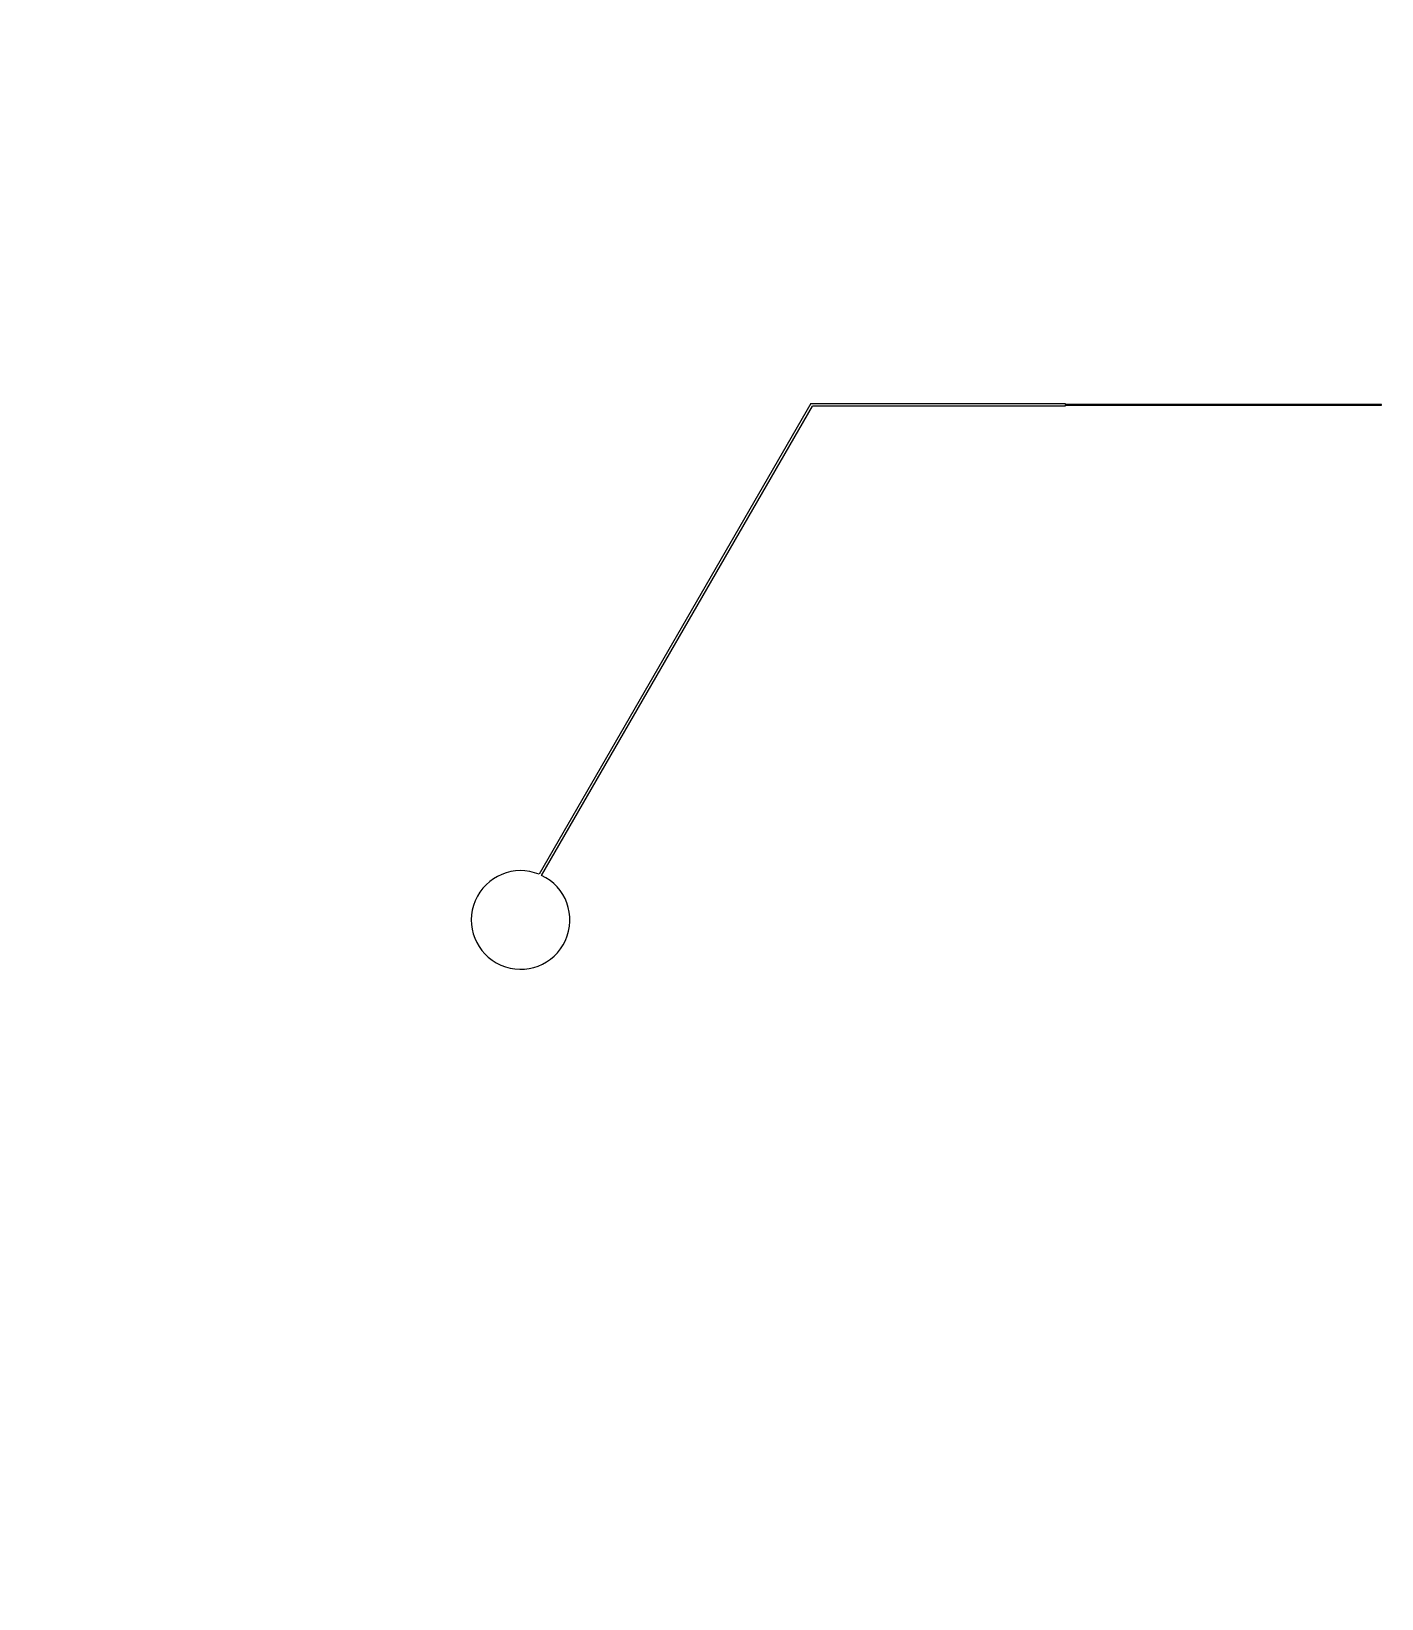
# Model space of a CAD drawing. Header units: inches. Extents: x 0 to 114300, y 0 to 114300.
# Drawn here: x 50904 to 56244, y 35428 to 41625 of the extents above; entities that cross this region are included whole.
import ezdxf

# ---------------------------------------------------------------- set-up
doc = ezdxf.new("R2010")
doc.units = ezdxf.units.IN
doc.header["$MEASUREMENT"] = 0

msp = doc.modelspace()

# ---------------------------------------------------------------- hatches: boundary and pattern name
h = msp.add_hatch()
h.set_pattern_fill('ANSI31', color=256, scale=100)
h.set_pattern_definition([(45, (-3636.992, -6350), (-8.8388348, 8.8388348), [])])
h.paths.add_polyline_path([(114300, 0), (0, 0), (0, 114300), (114300, 114300)])
edge = h.paths.add_edge_path(flags=16)
edge.add_arc((57150, 57150), 50800, 288.35844, 529.79531, ccw=False)
edge.add_line((73150, 8935.5), (41150, 8935.5))
edge.add_arc((57150, 57150), 50800, 190.20469, 251.64156, ccw=False)
edge.add_arc((57150, 57150), 50800, 169.79531, 190.20469, ccw=False)

# ---------------------------------------------------------------- linework, layer by layer
for p, q in [((53987.2, 40153), (52912.5, 38291.7)), ((52921.8, 38287.6), (53993, 40143)), ((53987.2, 40153), (54992.9, 40153)), ((54992.9, 40143), (53993, 40143)), ((54992.9, 40153), (54992.9, 40149.5)), ((54995.9, 40149.5), (54992.9, 40149.5)), ((54992.9, 40146.5), (54995.9, 40146.5)), ((54992.9, 40146.5), (54992.9, 40143)), ((54995.9, 40146.5), (54995.9, 40149.5))]:
    msp.add_line(p, q)
for points in [[(54999.9, 40146.5), (54999.9, 40149.5), (54996.9, 40149.5), (54996.9, 40146.5)], [(55003.9, 40146.5), (55003.9, 40149.5), (55000.9, 40149.5), (55000.9, 40146.5)], [(55007.9, 40146.5), (55007.9, 40149.5), (55004.9, 40149.5), (55004.9, 40146.5)], [(55011.9, 40146.5), (55011.9, 40149.5), (55008.9, 40149.5), (55008.9, 40146.5)], [(55015.9, 40146.5), (55015.9, 40149.5), (55012.9, 40149.5), (55012.9, 40146.5)], [(55019.9, 40146.5), (55019.9, 40149.5), (55016.9, 40149.5), (55016.9, 40146.5)], [(55023.9, 40146.5), (55023.9, 40149.5), (55020.9, 40149.5), (55020.9, 40146.5)], [(55027.9, 40146.5), (55027.9, 40149.5), (55024.9, 40149.5), (55024.9, 40146.5)], [(55031.9, 40146.5), (55031.9, 40149.5), (55028.9, 40149.5), (55028.9, 40146.5)], [(55035.9, 40146.5), (55035.9, 40149.5), (55032.9, 40149.5), (55032.9, 40146.5)], [(55039.9, 40146.5), (55039.9, 40149.5), (55036.9, 40149.5), (55036.9, 40146.5)], [(55043.9, 40146.5), (55043.9, 40149.5), (55040.9, 40149.5), (55040.9, 40146.5)], [(55047.9, 40146.5), (55047.9, 40149.5), (55044.9, 40149.5), (55044.9, 40146.5)], [(55051.9, 40146.5), (55051.9, 40149.5), (55048.9, 40149.5), (55048.9, 40146.5)], [(55055.9, 40146.5), (55055.9, 40149.5), (55052.9, 40149.5), (55052.9, 40146.5)], [(55059.9, 40146.5), (55059.9, 40149.5), (55056.9, 40149.5), (55056.9, 40146.5)], [(55063.9, 40146.5), (55063.9, 40149.5), (55060.9, 40149.5), (55060.9, 40146.5)], [(55067.9, 40146.5), (55067.9, 40149.5), (55064.9, 40149.5), (55064.9, 40146.5)], [(55071.9, 40146.5), (55071.9, 40149.5), (55068.9, 40149.5), (55068.9, 40146.5)], [(55075.9, 40146.5), (55075.9, 40149.5), (55072.9, 40149.5), (55072.9, 40146.5)], [(55079.9, 40146.5), (55079.9, 40149.5), (55076.9, 40149.5), (55076.9, 40146.5)], [(55083.9, 40146.5), (55083.9, 40149.5), (55080.9, 40149.5), (55080.9, 40146.5)], [(55087.9, 40146.5), (55087.9, 40149.5), (55084.9, 40149.5), (55084.9, 40146.5)], [(55091.9, 40146.5), (55091.9, 40149.5), (55088.9, 40149.5), (55088.9, 40146.5)], [(55095.9, 40146.5), (55095.9, 40149.5), (55092.9, 40149.5), (55092.9, 40146.5)], [(55099.9, 40146.5), (55099.9, 40149.5), (55096.9, 40149.5), (55096.9, 40146.5)], [(55103.9, 40146.5), (55103.9, 40149.5), (55100.9, 40149.5), (55100.9, 40146.5)], [(55107.9, 40146.5), (55107.9, 40149.5), (55104.9, 40149.5), (55104.9, 40146.5)], [(55111.9, 40146.5), (55111.9, 40149.5), (55108.9, 40149.5), (55108.9, 40146.5)], [(55115.9, 40146.5), (55115.9, 40149.5), (55112.9, 40149.5), (55112.9, 40146.5)], [(55119.9, 40146.5), (55119.9, 40149.5), (55116.9, 40149.5), (55116.9, 40146.5)], [(55123.9, 40146.5), (55123.9, 40149.5), (55120.9, 40149.5), (55120.9, 40146.5)], [(55127.9, 40146.5), (55127.9, 40149.5), (55124.9, 40149.5), (55124.9, 40146.5)], [(55131.9, 40146.5), (55131.9, 40149.5), (55128.9, 40149.5), (55128.9, 40146.5)], [(55135.9, 40146.5), (55135.9, 40149.5), (55132.9, 40149.5), (55132.9, 40146.5)], [(55139.9, 40146.5), (55139.9, 40149.5), (55136.9, 40149.5), (55136.9, 40146.5)], [(55143.9, 40146.5), (55143.9, 40149.5), (55140.9, 40149.5), (55140.9, 40146.5)], [(55147.9, 40146.5), (55147.9, 40149.5), (55144.9, 40149.5), (55144.9, 40146.5)], [(55151.9, 40146.5), (55151.9, 40149.5), (55148.9, 40149.5), (55148.9, 40146.5)], [(55155.9, 40146.5), (55155.9, 40149.5), (55152.9, 40149.5), (55152.9, 40146.5)], [(55159.9, 40146.5), (55159.9, 40149.5), (55156.9, 40149.5), (55156.9, 40146.5)], [(55163.9, 40146.5), (55163.9, 40149.5), (55160.9, 40149.5), (55160.9, 40146.5)], [(55167.9, 40146.5), (55167.9, 40149.5), (55164.9, 40149.5), (55164.9, 40146.5)], [(55171.9, 40146.5), (55171.9, 40149.5), (55168.9, 40149.5), (55168.9, 40146.5)], [(55175.9, 40146.5), (55175.9, 40149.5), (55172.9, 40149.5), (55172.9, 40146.5)], [(55179.9, 40146.5), (55179.9, 40149.5), (55176.9, 40149.5), (55176.9, 40146.5)], [(55183.9, 40146.5), (55183.9, 40149.5), (55180.9, 40149.5), (55180.9, 40146.5)], [(55187.9, 40146.5), (55187.9, 40149.5), (55184.9, 40149.5), (55184.9, 40146.5)], [(55191.9, 40146.5), (55191.9, 40149.5), (55188.9, 40149.5), (55188.9, 40146.5)], [(55195.9, 40146.5), (55195.9, 40149.5), (55192.9, 40149.5), (55192.9, 40146.5)], [(55199.9, 40146.5), (55199.9, 40149.5), (55196.9, 40149.5), (55196.9, 40146.5)], [(55203.9, 40146.5), (55203.9, 40149.5), (55200.9, 40149.5), (55200.9, 40146.5)], [(55207.9, 40146.5), (55207.9, 40149.5), (55204.9, 40149.5), (55204.9, 40146.5)], [(55211.9, 40146.5), (55211.9, 40149.5), (55208.9, 40149.5), (55208.9, 40146.5)], [(55215.9, 40146.5), (55215.9, 40149.5), (55212.9, 40149.5), (55212.9, 40146.5)], [(55219.9, 40146.5), (55219.9, 40149.5), (55216.9, 40149.5), (55216.9, 40146.5)], [(55223.9, 40146.5), (55223.9, 40149.5), (55220.9, 40149.5), (55220.9, 40146.5)], [(55227.9, 40146.5), (55227.9, 40149.5), (55224.9, 40149.5), (55224.9, 40146.5)], [(55231.9, 40146.5), (55231.9, 40149.5), (55228.9, 40149.5), (55228.9, 40146.5)], [(55235.9, 40146.5), (55235.9, 40149.5), (55232.9, 40149.5), (55232.9, 40146.5)], [(55239.9, 40146.5), (55239.9, 40149.5), (55236.9, 40149.5), (55236.9, 40146.5)], [(55243.9, 40146.5), (55243.9, 40149.5), (55240.9, 40149.5), (55240.9, 40146.5)], [(55247.9, 40146.5), (55247.9, 40149.5), (55244.9, 40149.5), (55244.9, 40146.5)], [(55251.9, 40146.5), (55251.9, 40149.5), (55248.9, 40149.5), (55248.9, 40146.5)], [(55255.9, 40146.5), (55255.9, 40149.5), (55252.9, 40149.5), (55252.9, 40146.5)], [(55259.9, 40146.5), (55259.9, 40149.5), (55256.9, 40149.5), (55256.9, 40146.5)], [(55263.9, 40146.5), (55263.9, 40149.5), (55260.9, 40149.5), (55260.9, 40146.5)], [(55267.9, 40146.5), (55267.9, 40149.5), (55264.9, 40149.5), (55264.9, 40146.5)], [(55271.9, 40146.5), (55271.9, 40149.5), (55268.9, 40149.5), (55268.9, 40146.5)], [(55275.9, 40146.5), (55275.9, 40149.5), (55272.9, 40149.5), (55272.9, 40146.5)], [(55279.9, 40146.5), (55279.9, 40149.5), (55276.9, 40149.5), (55276.9, 40146.5)], [(55283.9, 40146.5), (55283.9, 40149.5), (55280.9, 40149.5), (55280.9, 40146.5)], [(55287.9, 40146.5), (55287.9, 40149.5), (55284.9, 40149.5), (55284.9, 40146.5)], [(55291.9, 40146.5), (55291.9, 40149.5), (55288.9, 40149.5), (55288.9, 40146.5)], [(55295.9, 40146.5), (55295.9, 40149.5), (55292.9, 40149.5), (55292.9, 40146.5)], [(55299.9, 40146.5), (55299.9, 40149.5), (55296.9, 40149.5), (55296.9, 40146.5)], [(55303.9, 40146.5), (55303.9, 40149.5), (55300.9, 40149.5), (55300.9, 40146.5)], [(55307.9, 40146.5), (55307.9, 40149.5), (55304.9, 40149.5), (55304.9, 40146.5)], [(55311.9, 40146.5), (55311.9, 40149.5), (55308.9, 40149.5), (55308.9, 40146.5)], [(55315.9, 40146.5), (55315.9, 40149.5), (55312.9, 40149.5), (55312.9, 40146.5)], [(55319.9, 40146.5), (55319.9, 40149.5), (55316.9, 40149.5), (55316.9, 40146.5)], [(55323.9, 40146.5), (55323.9, 40149.5), (55320.9, 40149.5), (55320.9, 40146.5)], [(55327.9, 40146.5), (55327.9, 40149.5), (55324.9, 40149.5), (55324.9, 40146.5)], [(55331.9, 40146.5), (55331.9, 40149.5), (55328.9, 40149.5), (55328.9, 40146.5)], [(55335.9, 40146.5), (55335.9, 40149.5), (55332.9, 40149.5), (55332.9, 40146.5)], [(55339.9, 40146.5), (55339.9, 40149.5), (55336.9, 40149.5), (55336.9, 40146.5)], [(55343.9, 40146.5), (55343.9, 40149.5), (55340.9, 40149.5), (55340.9, 40146.5)], [(55347.9, 40146.5), (55347.9, 40149.5), (55344.9, 40149.5), (55344.9, 40146.5)], [(55351.9, 40146.5), (55351.9, 40149.5), (55348.9, 40149.5), (55348.9, 40146.5)], [(55355.9, 40146.5), (55355.9, 40149.5), (55352.9, 40149.5), (55352.9, 40146.5)], [(55359.9, 40146.5), (55359.9, 40149.5), (55356.9, 40149.5), (55356.9, 40146.5)], [(55363.9, 40146.5), (55363.9, 40149.5), (55360.9, 40149.5), (55360.9, 40146.5)], [(55367.9, 40146.5), (55367.9, 40149.5), (55364.9, 40149.5), (55364.9, 40146.5)], [(55371.9, 40146.5), (55371.9, 40149.5), (55368.9, 40149.5), (55368.9, 40146.5)], [(55375.9, 40146.5), (55375.9, 40149.5), (55372.9, 40149.5), (55372.9, 40146.5)], [(55379.9, 40146.5), (55379.9, 40149.5), (55376.9, 40149.5), (55376.9, 40146.5)], [(55383.9, 40146.5), (55383.9, 40149.5), (55380.9, 40149.5), (55380.9, 40146.5)], [(55387.9, 40146.5), (55387.9, 40149.5), (55384.9, 40149.5), (55384.9, 40146.5)], [(55391.9, 40146.5), (55391.9, 40149.5), (55388.9, 40149.5), (55388.9, 40146.5)], [(55395.9, 40146.5), (55395.9, 40149.5), (55392.9, 40149.5), (55392.9, 40146.5)], [(55399.9, 40146.5), (55399.9, 40149.5), (55396.9, 40149.5), (55396.9, 40146.5)], [(55403.9, 40146.5), (55403.9, 40149.5), (55400.9, 40149.5), (55400.9, 40146.5)], [(55407.9, 40146.5), (55407.9, 40149.5), (55404.9, 40149.5), (55404.9, 40146.5)], [(55411.9, 40146.5), (55411.9, 40149.5), (55408.9, 40149.5), (55408.9, 40146.5)], [(55415.9, 40146.5), (55415.9, 40149.5), (55412.9, 40149.5), (55412.9, 40146.5)], [(55419.9, 40146.5), (55419.9, 40149.5), (55416.9, 40149.5), (55416.9, 40146.5)], [(55423.9, 40146.5), (55423.9, 40149.5), (55420.9, 40149.5), (55420.9, 40146.5)], [(55427.9, 40146.5), (55427.9, 40149.5), (55424.9, 40149.5), (55424.9, 40146.5)], [(55431.9, 40146.5), (55431.9, 40149.5), (55428.9, 40149.5), (55428.9, 40146.5)], [(55435.9, 40146.5), (55435.9, 40149.5), (55432.9, 40149.5), (55432.9, 40146.5)], [(55439.9, 40146.5), (55439.9, 40149.5), (55436.9, 40149.5), (55436.9, 40146.5)], [(55443.9, 40146.5), (55443.9, 40149.5), (55440.9, 40149.5), (55440.9, 40146.5)], [(55447.9, 40146.5), (55447.9, 40149.5), (55444.9, 40149.5), (55444.9, 40146.5)], [(55451.9, 40146.5), (55451.9, 40149.5), (55448.9, 40149.5), (55448.9, 40146.5)], [(55455.9, 40146.5), (55455.9, 40149.5), (55452.9, 40149.5), (55452.9, 40146.5)], [(55459.9, 40146.5), (55459.9, 40149.5), (55456.9, 40149.5), (55456.9, 40146.5)], [(55463.9, 40146.5), (55463.9, 40149.5), (55460.9, 40149.5), (55460.9, 40146.5)], [(55467.9, 40146.5), (55467.9, 40149.5), (55464.9, 40149.5), (55464.9, 40146.5)], [(55471.9, 40146.5), (55471.9, 40149.5), (55468.9, 40149.5), (55468.9, 40146.5)], [(55475.9, 40146.5), (55475.9, 40149.5), (55472.9, 40149.5), (55472.9, 40146.5)], [(55479.9, 40146.5), (55479.9, 40149.5), (55476.9, 40149.5), (55476.9, 40146.5)], [(55483.9, 40146.5), (55483.9, 40149.5), (55480.9, 40149.5), (55480.9, 40146.5)], [(55487.9, 40146.5), (55487.9, 40149.5), (55484.9, 40149.5), (55484.9, 40146.5)], [(55491.9, 40146.5), (55491.9, 40149.5), (55488.9, 40149.5), (55488.9, 40146.5)], [(55495.9, 40146.5), (55495.9, 40149.5), (55492.9, 40149.5), (55492.9, 40146.5)], [(55499.9, 40146.5), (55499.9, 40149.5), (55496.9, 40149.5), (55496.9, 40146.5)], [(55503.9, 40146.5), (55503.9, 40149.5), (55500.9, 40149.5), (55500.9, 40146.5)], [(55507.9, 40146.5), (55507.9, 40149.5), (55504.9, 40149.5), (55504.9, 40146.5)], [(55511.9, 40146.5), (55511.9, 40149.5), (55508.9, 40149.5), (55508.9, 40146.5)], [(55515.9, 40146.5), (55515.9, 40149.5), (55512.9, 40149.5), (55512.9, 40146.5)], [(55519.9, 40146.5), (55519.9, 40149.5), (55516.9, 40149.5), (55516.9, 40146.5)], [(55523.9, 40146.5), (55523.9, 40149.5), (55520.9, 40149.5), (55520.9, 40146.5)], [(55527.9, 40146.5), (55527.9, 40149.5), (55524.9, 40149.5), (55524.9, 40146.5)], [(55531.9, 40146.5), (55531.9, 40149.5), (55528.9, 40149.5), (55528.9, 40146.5)], [(55535.9, 40146.5), (55535.9, 40149.5), (55532.9, 40149.5), (55532.9, 40146.5)], [(55539.9, 40146.5), (55539.9, 40149.5), (55536.9, 40149.5), (55536.9, 40146.5)], [(55543.9, 40146.5), (55543.9, 40149.5), (55540.9, 40149.5), (55540.9, 40146.5)], [(55547.9, 40146.5), (55547.9, 40149.5), (55544.9, 40149.5), (55544.9, 40146.5)], [(55551.9, 40146.5), (55551.9, 40149.5), (55548.9, 40149.5), (55548.9, 40146.5)], [(55555.9, 40146.5), (55555.9, 40149.5), (55552.9, 40149.5), (55552.9, 40146.5)], [(55559.9, 40146.5), (55559.9, 40149.5), (55556.9, 40149.5), (55556.9, 40146.5)], [(55563.9, 40146.5), (55563.9, 40149.5), (55560.9, 40149.5), (55560.9, 40146.5)], [(55567.9, 40146.5), (55567.9, 40149.5), (55564.9, 40149.5), (55564.9, 40146.5)], [(55571.9, 40146.5), (55571.9, 40149.5), (55568.9, 40149.5), (55568.9, 40146.5)], [(55575.9, 40146.5), (55575.9, 40149.5), (55572.9, 40149.5), (55572.9, 40146.5)], [(55579.9, 40146.5), (55579.9, 40149.5), (55576.9, 40149.5), (55576.9, 40146.5)], [(55583.9, 40146.5), (55583.9, 40149.5), (55580.9, 40149.5), (55580.9, 40146.5)], [(55587.9, 40146.5), (55587.9, 40149.5), (55584.9, 40149.5), (55584.9, 40146.5)], [(55591.9, 40146.5), (55591.9, 40149.5), (55588.9, 40149.5), (55588.9, 40146.5)], [(55595.9, 40146.5), (55595.9, 40149.5), (55592.9, 40149.5), (55592.9, 40146.5)], [(55599.9, 40146.5), (55599.9, 40149.5), (55596.9, 40149.5), (55596.9, 40146.5)], [(55603.9, 40146.5), (55603.9, 40149.5), (55600.9, 40149.5), (55600.9, 40146.5)], [(55607.9, 40146.5), (55607.9, 40149.5), (55604.9, 40149.5), (55604.9, 40146.5)], [(55611.9, 40146.5), (55611.9, 40149.5), (55608.9, 40149.5), (55608.9, 40146.5)], [(55615.9, 40146.5), (55615.9, 40149.5), (55612.9, 40149.5), (55612.9, 40146.5)], [(55619.9, 40146.5), (55619.9, 40149.5), (55616.9, 40149.5), (55616.9, 40146.5)], [(55623.9, 40146.5), (55623.9, 40149.5), (55620.9, 40149.5), (55620.9, 40146.5)], [(55627.9, 40146.5), (55627.9, 40149.5), (55624.9, 40149.5), (55624.9, 40146.5)], [(55631.9, 40146.5), (55631.9, 40149.5), (55628.9, 40149.5), (55628.9, 40146.5)], [(55635.9, 40146.5), (55635.9, 40149.5), (55632.9, 40149.5), (55632.9, 40146.5)], [(55639.9, 40146.5), (55639.9, 40149.5), (55636.9, 40149.5), (55636.9, 40146.5)], [(55643.9, 40146.5), (55643.9, 40149.5), (55640.9, 40149.5), (55640.9, 40146.5)], [(55647.9, 40146.5), (55647.9, 40149.5), (55644.9, 40149.5), (55644.9, 40146.5)], [(55651.9, 40146.5), (55651.9, 40149.5), (55648.9, 40149.5), (55648.9, 40146.5)], [(55655.9, 40146.5), (55655.9, 40149.5), (55652.9, 40149.5), (55652.9, 40146.5)], [(55659.9, 40146.5), (55659.9, 40149.5), (55656.9, 40149.5), (55656.9, 40146.5)], [(55663.9, 40146.5), (55663.9, 40149.5), (55660.9, 40149.5), (55660.9, 40146.5)], [(55667.9, 40146.5), (55667.9, 40149.5), (55664.9, 40149.5), (55664.9, 40146.5)], [(55671.9, 40146.5), (55671.9, 40149.5), (55668.9, 40149.5), (55668.9, 40146.5)], [(55675.9, 40146.5), (55675.9, 40149.5), (55672.9, 40149.5), (55672.9, 40146.5)], [(55679.9, 40146.5), (55679.9, 40149.5), (55676.9, 40149.5), (55676.9, 40146.5)], [(55683.9, 40146.5), (55683.9, 40149.5), (55680.9, 40149.5), (55680.9, 40146.5)], [(55687.9, 40146.5), (55687.9, 40149.5), (55684.9, 40149.5), (55684.9, 40146.5)], [(55691.9, 40146.5), (55691.9, 40149.5), (55688.9, 40149.5), (55688.9, 40146.5)], [(55695.9, 40146.5), (55695.9, 40149.5), (55692.9, 40149.5), (55692.9, 40146.5)], [(55699.9, 40146.5), (55699.9, 40149.5), (55696.9, 40149.5), (55696.9, 40146.5)], [(55703.9, 40146.5), (55703.9, 40149.5), (55700.9, 40149.5), (55700.9, 40146.5)], [(55707.9, 40146.5), (55707.9, 40149.5), (55704.9, 40149.5), (55704.9, 40146.5)], [(55711.9, 40146.5), (55711.9, 40149.5), (55708.9, 40149.5), (55708.9, 40146.5)], [(55715.9, 40146.5), (55715.9, 40149.5), (55712.9, 40149.5), (55712.9, 40146.5)], [(55719.9, 40146.5), (55719.9, 40149.5), (55716.9, 40149.5), (55716.9, 40146.5)], [(55723.9, 40146.5), (55723.9, 40149.5), (55720.9, 40149.5), (55720.9, 40146.5)], [(55727.9, 40146.5), (55727.9, 40149.5), (55724.9, 40149.5), (55724.9, 40146.5)], [(55731.9, 40146.5), (55731.9, 40149.5), (55728.9, 40149.5), (55728.9, 40146.5)], [(55735.9, 40146.5), (55735.9, 40149.5), (55732.9, 40149.5), (55732.9, 40146.5)], [(55739.9, 40146.5), (55739.9, 40149.5), (55736.9, 40149.5), (55736.9, 40146.5)], [(55743.9, 40146.5), (55743.9, 40149.5), (55740.9, 40149.5), (55740.9, 40146.5)], [(55747.9, 40146.5), (55747.9, 40149.5), (55744.9, 40149.5), (55744.9, 40146.5)], [(55751.9, 40146.5), (55751.9, 40149.5), (55748.9, 40149.5), (55748.9, 40146.5)], [(55755.9, 40146.5), (55755.9, 40149.5), (55752.9, 40149.5), (55752.9, 40146.5)], [(55759.9, 40146.5), (55759.9, 40149.5), (55756.9, 40149.5), (55756.9, 40146.5)], [(55763.9, 40146.5), (55763.9, 40149.5), (55760.9, 40149.5), (55760.9, 40146.5)], [(55767.9, 40146.5), (55767.9, 40149.5), (55764.9, 40149.5), (55764.9, 40146.5)], [(55771.9, 40146.5), (55771.9, 40149.5), (55768.9, 40149.5), (55768.9, 40146.5)], [(55775.9, 40146.5), (55775.9, 40149.5), (55772.9, 40149.5), (55772.9, 40146.5)], [(55779.9, 40146.5), (55779.9, 40149.5), (55776.9, 40149.5), (55776.9, 40146.5)], [(55783.9, 40146.5), (55783.9, 40149.5), (55780.9, 40149.5), (55780.9, 40146.5)], [(55787.9, 40146.5), (55787.9, 40149.5), (55784.9, 40149.5), (55784.9, 40146.5)], [(55791.9, 40146.5), (55791.9, 40149.5), (55788.9, 40149.5), (55788.9, 40146.5)], [(55795.9, 40146.5), (55795.9, 40149.5), (55792.9, 40149.5), (55792.9, 40146.5)], [(55799.9, 40146.5), (55799.9, 40149.5), (55796.9, 40149.5), (55796.9, 40146.5)], [(55803.9, 40146.5), (55803.9, 40149.5), (55800.9, 40149.5), (55800.9, 40146.5)], [(55807.9, 40146.5), (55807.9, 40149.5), (55804.9, 40149.5), (55804.9, 40146.5)], [(55811.9, 40146.5), (55811.9, 40149.5), (55808.9, 40149.5), (55808.9, 40146.5)], [(55815.9, 40146.5), (55815.9, 40149.5), (55812.9, 40149.5), (55812.9, 40146.5)], [(55819.9, 40146.5), (55819.9, 40149.5), (55816.9, 40149.5), (55816.9, 40146.5)], [(55823.9, 40146.5), (55823.9, 40149.5), (55820.9, 40149.5), (55820.9, 40146.5)], [(55827.9, 40146.5), (55827.9, 40149.5), (55824.9, 40149.5), (55824.9, 40146.5)], [(55831.9, 40146.5), (55831.9, 40149.5), (55828.9, 40149.5), (55828.9, 40146.5)], [(55835.9, 40146.5), (55835.9, 40149.5), (55832.9, 40149.5), (55832.9, 40146.5)], [(55839.9, 40146.5), (55839.9, 40149.5), (55836.9, 40149.5), (55836.9, 40146.5)], [(55843.9, 40146.5), (55843.9, 40149.5), (55840.9, 40149.5), (55840.9, 40146.5)], [(55847.9, 40146.5), (55847.9, 40149.5), (55844.9, 40149.5), (55844.9, 40146.5)], [(55851.9, 40146.5), (55851.9, 40149.5), (55848.9, 40149.5), (55848.9, 40146.5)], [(55855.9, 40146.5), (55855.9, 40149.5), (55852.9, 40149.5), (55852.9, 40146.5)], [(55859.9, 40146.5), (55859.9, 40149.5), (55856.9, 40149.5), (55856.9, 40146.5)], [(55863.9, 40146.5), (55863.9, 40149.5), (55860.9, 40149.5), (55860.9, 40146.5)], [(55867.9, 40146.5), (55867.9, 40149.5), (55864.9, 40149.5), (55864.9, 40146.5)], [(55871.9, 40146.5), (55871.9, 40149.5), (55868.9, 40149.5), (55868.9, 40146.5)], [(55875.9, 40146.5), (55875.9, 40149.5), (55872.9, 40149.5), (55872.9, 40146.5)], [(55879.9, 40146.5), (55879.9, 40149.5), (55876.9, 40149.5), (55876.9, 40146.5)], [(55883.9, 40146.5), (55883.9, 40149.5), (55880.9, 40149.5), (55880.9, 40146.5)], [(55887.9, 40146.5), (55887.9, 40149.5), (55884.9, 40149.5), (55884.9, 40146.5)], [(55891.9, 40146.5), (55891.9, 40149.5), (55888.9, 40149.5), (55888.9, 40146.5)], [(55895.9, 40146.5), (55895.9, 40149.5), (55892.9, 40149.5), (55892.9, 40146.5)], [(55899.9, 40146.5), (55899.9, 40149.5), (55896.9, 40149.5), (55896.9, 40146.5)], [(55903.9, 40146.5), (55903.9, 40149.5), (55900.9, 40149.5), (55900.9, 40146.5)], [(55907.9, 40146.5), (55907.9, 40149.5), (55904.9, 40149.5), (55904.9, 40146.5)], [(55911.9, 40146.5), (55911.9, 40149.5), (55908.9, 40149.5), (55908.9, 40146.5)], [(55915.9, 40146.5), (55915.9, 40149.5), (55912.9, 40149.5), (55912.9, 40146.5)], [(55919.9, 40146.5), (55919.9, 40149.5), (55916.9, 40149.5), (55916.9, 40146.5)], [(55923.9, 40146.5), (55923.9, 40149.5), (55920.9, 40149.5), (55920.9, 40146.5)], [(55927.9, 40146.5), (55927.9, 40149.5), (55924.9, 40149.5), (55924.9, 40146.5)], [(55931.9, 40146.5), (55931.9, 40149.5), (55928.9, 40149.5), (55928.9, 40146.5)], [(55935.9, 40146.5), (55935.9, 40149.5), (55932.9, 40149.5), (55932.9, 40146.5)], [(55939.9, 40146.5), (55939.9, 40149.5), (55936.9, 40149.5), (55936.9, 40146.5)], [(55943.9, 40146.5), (55943.9, 40149.5), (55940.9, 40149.5), (55940.9, 40146.5)], [(55947.9, 40146.5), (55947.9, 40149.5), (55944.9, 40149.5), (55944.9, 40146.5)], [(55951.9, 40146.5), (55951.9, 40149.5), (55948.9, 40149.5), (55948.9, 40146.5)], [(55955.9, 40146.5), (55955.9, 40149.5), (55952.9, 40149.5), (55952.9, 40146.5)], [(55959.9, 40146.5), (55959.9, 40149.5), (55956.9, 40149.5), (55956.9, 40146.5)], [(55963.9, 40146.5), (55963.9, 40149.5), (55960.9, 40149.5), (55960.9, 40146.5)], [(55967.9, 40146.5), (55967.9, 40149.5), (55964.9, 40149.5), (55964.9, 40146.5)], [(55971.9, 40146.5), (55971.9, 40149.5), (55968.9, 40149.5), (55968.9, 40146.5)], [(55975.9, 40146.5), (55975.9, 40149.5), (55972.9, 40149.5), (55972.9, 40146.5)], [(55979.9, 40146.5), (55979.9, 40149.5), (55976.9, 40149.5), (55976.9, 40146.5)], [(55983.9, 40146.5), (55983.9, 40149.5), (55980.9, 40149.5), (55980.9, 40146.5)], [(55987.9, 40146.5), (55987.9, 40149.5), (55984.9, 40149.5), (55984.9, 40146.5)], [(55991.9, 40146.5), (55991.9, 40149.5), (55988.9, 40149.5), (55988.9, 40146.5)], [(55995.9, 40146.5), (55995.9, 40149.5), (55992.9, 40149.5), (55992.9, 40146.5)], [(55999.9, 40146.5), (55999.9, 40149.5), (55996.9, 40149.5), (55996.9, 40146.5)], [(56003.9, 40146.5), (56003.9, 40149.5), (56000.9, 40149.5), (56000.9, 40146.5)], [(56007.9, 40146.5), (56007.9, 40149.5), (56004.9, 40149.5), (56004.9, 40146.5)], [(56011.9, 40146.5), (56011.9, 40149.5), (56008.9, 40149.5), (56008.9, 40146.5)], [(56015.9, 40146.5), (56015.9, 40149.5), (56012.9, 40149.5), (56012.9, 40146.5)], [(56019.9, 40146.5), (56019.9, 40149.5), (56016.9, 40149.5), (56016.9, 40146.5)], [(56023.9, 40146.5), (56023.9, 40149.5), (56020.9, 40149.5), (56020.9, 40146.5)], [(56027.9, 40146.5), (56027.9, 40149.5), (56024.9, 40149.5), (56024.9, 40146.5)], [(56031.9, 40146.5), (56031.9, 40149.5), (56028.9, 40149.5), (56028.9, 40146.5)], [(56035.9, 40146.5), (56035.9, 40149.5), (56032.9, 40149.5), (56032.9, 40146.5)], [(56039.9, 40146.5), (56039.9, 40149.5), (56036.9, 40149.5), (56036.9, 40146.5)], [(56043.9, 40146.5), (56043.9, 40149.5), (56040.9, 40149.5), (56040.9, 40146.5)], [(56047.9, 40146.5), (56047.9, 40149.5), (56044.9, 40149.5), (56044.9, 40146.5)], [(56051.9, 40146.5), (56051.9, 40149.5), (56048.9, 40149.5), (56048.9, 40146.5)], [(56055.9, 40146.5), (56055.9, 40149.5), (56052.9, 40149.5), (56052.9, 40146.5)], [(56059.9, 40146.5), (56059.9, 40149.5), (56056.9, 40149.5), (56056.9, 40146.5)], [(56063.9, 40146.5), (56063.9, 40149.5), (56060.9, 40149.5), (56060.9, 40146.5)], [(56067.9, 40146.5), (56067.9, 40149.5), (56064.9, 40149.5), (56064.9, 40146.5)], [(56071.9, 40146.5), (56071.9, 40149.5), (56068.9, 40149.5), (56068.9, 40146.5)], [(56075.9, 40146.5), (56075.9, 40149.5), (56072.9, 40149.5), (56072.9, 40146.5)], [(56079.9, 40146.5), (56079.9, 40149.5), (56076.9, 40149.5), (56076.9, 40146.5)], [(56083.9, 40146.5), (56083.9, 40149.5), (56080.9, 40149.5), (56080.9, 40146.5)], [(56087.9, 40146.5), (56087.9, 40149.5), (56084.9, 40149.5), (56084.9, 40146.5)], [(56091.9, 40146.5), (56091.9, 40149.5), (56088.9, 40149.5), (56088.9, 40146.5)], [(56095.9, 40146.5), (56095.9, 40149.5), (56092.9, 40149.5), (56092.9, 40146.5)], [(56099.9, 40146.5), (56099.9, 40149.5), (56096.9, 40149.5), (56096.9, 40146.5)], [(56103.9, 40146.5), (56103.9, 40149.5), (56100.9, 40149.5), (56100.9, 40146.5)], [(56107.9, 40146.5), (56107.9, 40149.5), (56104.9, 40149.5), (56104.9, 40146.5)], [(56111.9, 40146.5), (56111.9, 40149.5), (56108.9, 40149.5), (56108.9, 40146.5)], [(56115.9, 40146.5), (56115.9, 40149.5), (56112.9, 40149.5), (56112.9, 40146.5)], [(56119.9, 40146.5), (56119.9, 40149.5), (56116.9, 40149.5), (56116.9, 40146.5)], [(56123.9, 40146.5), (56123.9, 40149.5), (56120.9, 40149.5), (56120.9, 40146.5)], [(56127.9, 40146.5), (56127.9, 40149.5), (56124.9, 40149.5), (56124.9, 40146.5)], [(56131.9, 40146.5), (56131.9, 40149.5), (56128.9, 40149.5), (56128.9, 40146.5)], [(56135.9, 40146.5), (56135.9, 40149.5), (56132.9, 40149.5), (56132.9, 40146.5)], [(56139.9, 40146.5), (56139.9, 40149.5), (56136.9, 40149.5), (56136.9, 40146.5)], [(56143.9, 40146.5), (56143.9, 40149.5), (56140.9, 40149.5), (56140.9, 40146.5)], [(56147.9, 40146.5), (56147.9, 40149.5), (56144.9, 40149.5), (56144.9, 40146.5)], [(56151.9, 40146.5), (56151.9, 40149.5), (56148.9, 40149.5), (56148.9, 40146.5)], [(56155.9, 40146.5), (56155.9, 40149.5), (56152.9, 40149.5), (56152.9, 40146.5)], [(56159.9, 40146.5), (56159.9, 40149.5), (56156.9, 40149.5), (56156.9, 40146.5)], [(56163.9, 40146.5), (56163.9, 40149.5), (56160.9, 40149.5), (56160.9, 40146.5)], [(56167.9, 40146.5), (56167.9, 40149.5), (56164.9, 40149.5), (56164.9, 40146.5)], [(56171.9, 40146.5), (56171.9, 40149.5), (56168.9, 40149.5), (56168.9, 40146.5)], [(56175.9, 40146.5), (56175.9, 40149.5), (56172.9, 40149.5), (56172.9, 40146.5)], [(56179.9, 40146.5), (56179.9, 40149.5), (56176.9, 40149.5), (56176.9, 40146.5)], [(56183.9, 40146.5), (56183.9, 40149.5), (56180.9, 40149.5), (56180.9, 40146.5)], [(56187.9, 40146.5), (56187.9, 40149.5), (56184.9, 40149.5), (56184.9, 40146.5)], [(56191.9, 40146.5), (56191.9, 40149.5), (56188.9, 40149.5), (56188.9, 40146.5)], [(56195.9, 40146.5), (56195.9, 40149.5), (56192.9, 40149.5), (56192.9, 40146.5)], [(56199.9, 40146.5), (56199.9, 40149.5), (56196.9, 40149.5), (56196.9, 40146.5)], [(56203.9, 40146.5), (56203.9, 40149.5), (56200.9, 40149.5), (56200.9, 40146.5)], [(56207.9, 40146.5), (56207.9, 40149.5), (56204.9, 40149.5), (56204.9, 40146.5)], [(56211.9, 40146.5), (56211.9, 40149.5), (56208.9, 40149.5), (56208.9, 40146.5)], [(56215.9, 40146.5), (56215.9, 40149.5), (56212.9, 40149.5), (56212.9, 40146.5)], [(56219.9, 40146.5), (56219.9, 40149.5), (56216.9, 40149.5), (56216.9, 40146.5)], [(56223.9, 40146.5), (56223.9, 40149.5), (56220.9, 40149.5), (56220.9, 40146.5)], [(56227.9, 40146.5), (56227.9, 40149.5), (56224.9, 40149.5), (56224.9, 40146.5)], [(56231.9, 40146.5), (56231.9, 40149.5), (56228.9, 40149.5), (56228.9, 40146.5)], [(56235.9, 40146.5), (56235.9, 40149.5), (56232.9, 40149.5), (56232.9, 40146.5)], [(56239.9, 40146.5), (56239.9, 40149.5), (56236.9, 40149.5), (56236.9, 40146.5)], [(56243.9, 40146.5), (56243.9, 40149.5), (56240.9, 40149.5), (56240.9, 40146.5)]]:
    msp.add_lwpolyline(points, close=True)
msp.add_arc((52838.7, 38111.2), 195, 67.75171, 64.78906)

doc.saveas('drawing.dxf')
